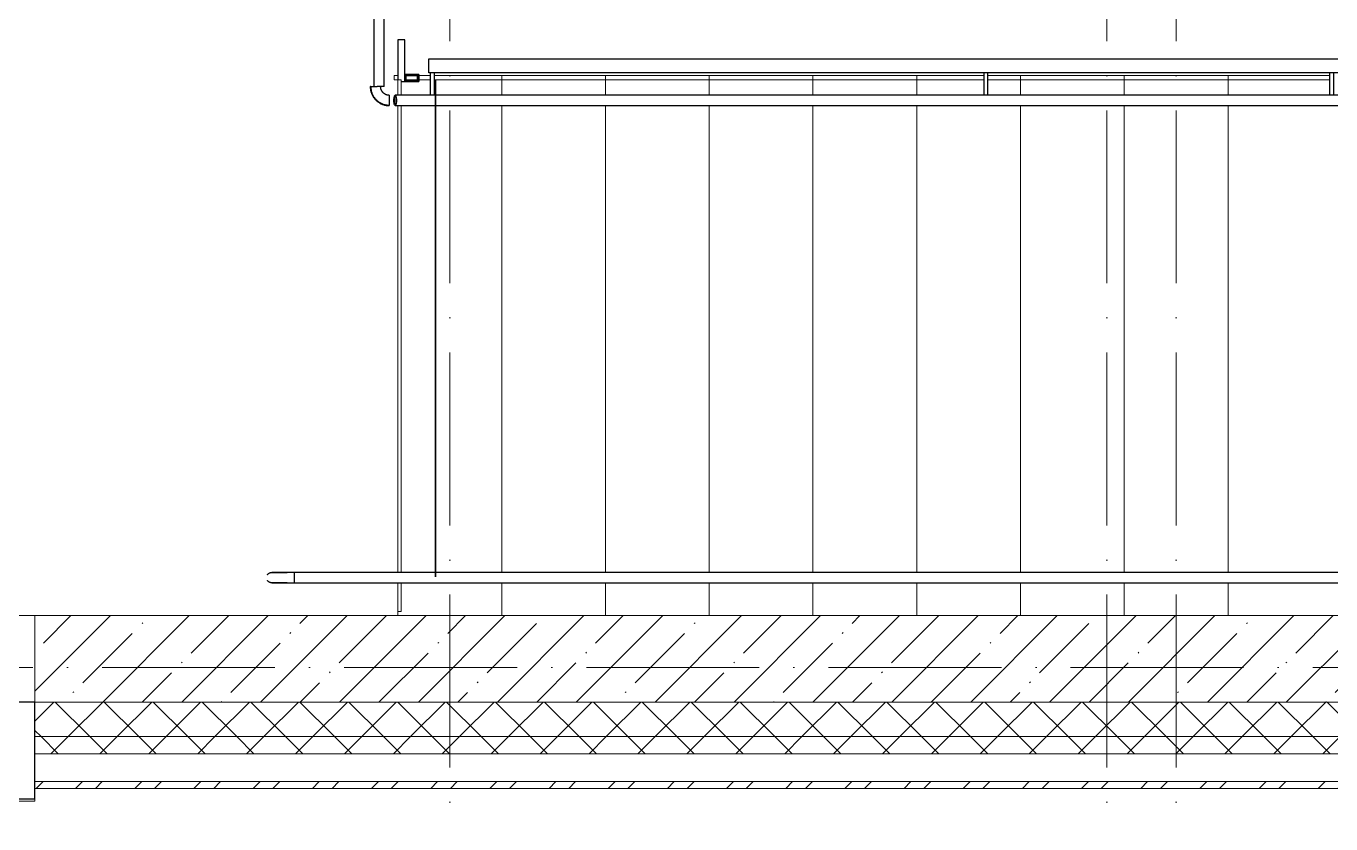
# Model space of a CAD drawing. Header units: millimetres. Extents: x -213536 to 1564669, y -45299 to 942238.
# Drawn here: x 438041 to 441813, y 501550 to 503857 of the extents above; entities that cross this region are included whole.
import ezdxf

# ---------------------------------------------------------------- set-up
doc = ezdxf.new("R2010")
doc.units = ezdxf.units.MM
doc.linetypes.add('50_200_ШТРИХ_1Т_ш5_п1_п1_', pattern=[700, 500, -100, 0, -100])
doc.linetypes.add('Штрих короткий', pattern=[300, 150, -150])
for name, color, linetype, lineweight in [('0-1', 7, 'Continuous', 5), ('0-2', 7, 'Continuous', 9), ('3) ЖБ 4м', 3, 'Continuous', 30), ('Импосты витража-1', 7, 'Continuous', 25), ('Контуры', 7, 'Continuous', 9), ('Линии подступенков', 7, 'Continuous', 9), ('Линии свеса', 7, 'Continuous', 9), ('Общие ребра', 7, 'Continuous', 9), ('Ограждение-1', 7, 'Continuous', 25), ('Ограждение-3', 7, 'Continuous', 35), ('Ограждение-4', 7, 'Continuous', 35), ('Окна', 7, 'Continuous', 9), ('Оси-2', 7, '50_200_ШТРИХ_1Т_ш5_п1_п1_', 9), ('Перемычка-1', 7, 'Штрих короткий', 9), ('Стены', 7, 'Continuous', 9), ('Стены-1', 7, 'Continuous', 13), ('Штриховка разреза-1', 7, 'Continuous', 9)]:
    doc.layers.add(name, color=color, linetype=linetype, lineweight=lineweight)
doc.layers.add('КР-3_1', color=7, linetype='Continuous', lineweight=35, true_color=0x004080)
doc.layers.get('0-2').off()
pattern_1 = [(45, (0, 0), (-70.71068, 70.71068), []), (135, (0, 0), (-70.71068, -70.71068), [])]

# ---------------------------------------------------------------- blocks, each defined once
blk = doc.blocks.new('Ос 3 эт верх часть')
at = {"layer": 'Оси-2'}
for p, q in [((439266, 499613), (439266, 535177.6)), ((441166, 499613), (441166, 535177.6)), ((441366, 499613), (441366, 533907.6)), ((535374.3, 502002.4), (426847.2, 502002.4))]:
    blk.add_line(p, q, dxfattribs=at)
blk = doc.blocks.new('О_Элемент ограждения_Обод_Труба_ГОСТ 8645-68 - О_Элемент ограждения_Обод_Труба_ГОСТ 8645-68-30985916-АИ2_03_План отделки стен 3-го этажа _Часть 1_')
at = {"layer": 'Ограждение-1'}
for p, q in [((-3720, 20), (0, 20)), ((-3720, -20), (-3720, 20)), ((0, 20), (0, -20)), ((0, -20), (-3720, -20))]:
    blk.add_line(p, q, dxfattribs=at)
blk = doc.blocks.new('О_Элемент поручня_Маршевый_Труба_ГОСТ 8732-78 - О_Элемент поручня_Маршевый_Труба_ГОСТ 8732-78-31468009-АИ2_03_План отделки стен 3-го этажа _Часть 1_')
at = {"layer": 'Ограждение-1'}
for p, q in [((-9.9, 0), (-3926, 0)), ((-3926, -30), (-9.9, -30))]:
    blk.add_line(p, q, dxfattribs=at)
at = {"layer": 'Ограждение-1', "flags": 128}
for points in [[(-3929.5, -15), (-3929.4, -11.7), (-3929.1, -8.5), (-3928.7, -5.6), (-3928.2, -3.3), (-3927.5, -1.5), (-3926.7, -0.4), (-3926, 0)], [(-3922.4, -15), (-3922.5, -18.6), (-3922.8, -22), (-3923.3, -24.9), (-3923.9, -27.3), (-3924.7, -29), (-3925.5, -29.9), (-3926.4, -29.9), (-3927.2, -29), (-3928, -27.3), (-3928.6, -24.9), (-3929.1, -22), (-3929.4, -18.6), (-3929.5, -15)], [(-3922.8, -15), (-3922.9, -11.8), (-3923.1, -8.7), (-3923.6, -6), (-3924.1, -3.9), (-3924.8, -2.4), (-3925.6, -1.6), (-3926.3, -1.6), (-3927.1, -2.4), (-3927.8, -3.9), (-3928.3, -6), (-3928.8, -8.7), (-3929.1, -11.8), (-3929.1, -15)], [(-3929.1, -15), (-3929.1, -18.2), (-3928.8, -21.3), (-3928.3, -24), (-3927.8, -26.1), (-3927.1, -27.6), (-3926.3, -28.4), (-3925.6, -28.4), (-3924.8, -27.6), (-3924.1, -26.1), (-3923.6, -24), (-3923.1, -21.3), (-3922.9, -18.2), (-3922.8, -15)], [(-3926, 0), (-3925.2, -0.4), (-3924.4, -1.5), (-3923.7, -3.3), (-3923.2, -5.6), (-3922.8, -8.5), (-3922.5, -11.7), (-3922.4, -15)]]:
    blk.add_lwpolyline(points, dxfattribs=at)
blk = doc.blocks.new('О_Кронштейн_Форма Г_Круг_ГОСТ 2590-2006 - О_Кронштейн_Форма Г_Круг_ГОСТ 2590-2006-31422595-АИ2_03_План отделки стен 3-го этажа _Часть 1_')
at = {"layer": 'Ограждение-1'}
for p, q in [((13644.5, 58765), (13644.5, 58820)), ((13654.5, 58820), (13654.5, 58765))]:
    blk.add_line(p, q, dxfattribs=at)
at = {"layer": 'Ограждение-1', "flags": 128}
for points in [[(13644.5, 58755), (13644.5, 58755.9), (13644.5, 58756.9), (13644.5, 58757.8), (13644.5, 58758.8), (13644.5, 58759.8), (13644.5, 58760.8), (13644.5, 58761.7), (13644.5, 58762.7), (13644.5, 58763.7), (13644.5, 58764.7), (13644.5, 58765)], [(13654.5, 58765), (13654.5, 58764), (13654.5, 58763), (13654.5, 58762), (13654.5, 58761), (13654.5, 58760), (13654.5, 58759.1), (13654.5, 58758.1), (13654.5, 58757.1), (13654.5, 58756.2), (13654.5, 58755.3)]]:
    blk.add_lwpolyline(points, dxfattribs=at)
blk = doc.blocks.new('Проем_Дверь_Прямоугольный - 1000х2700h_витражные проемы-25729181-АИ2_03_План отделки стен 3-го этажа _Часть 1_')
at = {"layer": 'Перемычка-1'}
for p, q in [((500, 125), (-500, 125)), ((500, -125), (-500, -125))]:
    blk.add_line(p, q, dxfattribs=at)
blk = doc.blocks.new('Прямоугольный импост - Откос НВФ_50х280 мм-25985587-АИ2_03_План отделки стен 3-го этажа _Часть 1_')
at = {"layer": 'Импосты витража-1'}
for p, q in [((-50, 130), (0, 130)), ((-50, -150), (-50, 130)), ((0, 130), (0, -150)), ((0, -150), (-50, -150))]:
    blk.add_line(p, q, dxfattribs=at)
blk = doc.blocks.new('Отлив_СКБ - Отлив витража_120_НВФ-31885283-АИ2_03_План отделки стен 3-го этажа _Часть 1_')
at = {"layer": 'Окна'}
for p, q in [((950, -2), (50, -2)), ((0, -120), (0, -113)), ((1000, -113), (1000, -120)), ((0, -120), (1000, -120))]:
    blk.add_line(p, q, dxfattribs=at)
blk = doc.blocks.new('О_Элемент ограждения_Обод_Труба_ГОСТ 86451 - О_Элемент ограждения_Обод_Труба_ГОСТ 8645-68 2-V256-АИ2_03_План отделки стен 3-го этажа _Часть 1_')
at = {"layer": 'Ограждение-3'}
h = blk.add_hatch(color=256, dxfattribs=at)
h.paths.add_polyline_path([(0, -20), (0, 20), (-20, 20), (-20, -20)], flags=0)
h.paths.add_polyline_path([(-3, 17), (-3, -17), (-17, -17), (-17, 17)], flags=0)
h.paths.add_polyline_path([(-1800, 20), (-1820, 20), (-1820, -20), (-1800, -20)], flags=0)
h.paths.add_polyline_path([(-1803, 17), (-1803, -17), (-1817, -17), (-1817, 17)], flags=0)
at = {"layer": 'Ограждение-4'}
for p, q in [((-1820, 20), (-1800, 20)), ((-1820, -20), (-1820, 20)), ((-1817, 17), (-1817, -17)), ((-1803, 17), (-1817, 17)), ((-1803, -17), (-1803, 17)), ((-1800, 20), (-1800, -20)), ((-20, -20), (-20, 20)), ((-20, 20), (0, 20)), ((-17, 17), (-17, -17)), ((-3, 17), (-17, 17)), ((-3, -17), (-3, 17)), ((0, 20), (0, -20)), ((-1800, -20), (-1820, -20)), ((-1817, -17), (-1803, -17)), ((0, -20), (-20, -20)), ((-17, -17), (-3, -17))]:
    blk.add_line(p, q, dxfattribs=at)
blk = doc.blocks.new('О_Полоса_Трапеция прямоугольная_Прокат_ГОСТ 1031 - Крепежная пластина-V257-АИ2_03_План отделки стен 3-го этажа _Часть 1_')
at = {"layer": 'Ограждение-1'}
for p, q in [((9970, 58915), (9950, 58915)), ((9950, 58915), (9950, 58800)), ((9970, 58815), (9970, 58915)), ((9959, 58795), (9970, 58795))]:
    blk.add_line(p, q, dxfattribs=at)
blk = doc.blocks.new('О_Общий_Элемент поручня_Площадочный_Двухуровневый_С подрезкой_ГОСТ 8732-78 - О_Общий_Элемент поручня_Площадочный_Двухуровневый_С подрезкой_ГОСТ 8732-78-31370358-АИ2_03_План отделки стен 3-го этажа _Часть 1_')
at = {"layer": 'Ограждение-1'}
for p, q in [((20, 40), (0, 40)), ((0, 10), (20, 10))]:
    blk.add_line(p, q, dxfattribs=at)
at = {"layer": 'Ограждение-1', "flags": 128}
for points in [[(20, 40), (21.8, 40), (23.6, 40), (25.4, 40), (27.2, 40), (28.9, 40), (30.7, 40), (32.4, 40), (34.2, 40), (35.9, 40), (37.5, 40), (39.2, 40), (40.8, 40), (42.4, 40), (43.9, 40), (45.4, 40), (46.9, 40), (48.3, 40), (49.7, 40), (51, 40), (52.3, 40), (53.5, 40), (54.7, 40), (55.8, 40), (56.9, 40), (57.9, 40), (58.8, 40), (59.7, 40), (60.5, 40), (61.3, 40), (61.9, 40), (62.6, 40), (63.1, 40), (63.6, 40), (64, 40), (64.3, 40), (64.6, 40), (64.8, 40), (64.9, 40), (65, 40), (65, 40)], [(65, 40), (65, 40), (64.9, 40), (64.7, 40), (64.4, 40), (64.1, 40), (63.7, 40), (63.2, 40), (62.7, 40), (62.1, 40), (61.4, 40), (60.7, 40), (59.9, 40), (59.1, 40), (58.1, 40), (57.1, 40), (56.1, 40), (55, 40), (53.8, 40), (52.6, 40), (51.4, 40), (50, 40), (48.7, 40), (47.3, 40), (45.8, 40), (44.3, 40), (42.8, 40), (41.2, 40), (39.6, 40), (38, 40), (36.3, 40), (34.6, 40), (32.9, 40), (31.2, 40), (29.4, 40), (27.6, 40), (25.9, 40), (24.1, 40), (22.3, 40), (20.5, 40), (20, 40)], [(65, 40), (65.6, 40), (66.2, 40), (66.8, 39.9), (67.4, 39.8), (68, 39.7), (68.6, 39.6), (69.1, 39.4), (69.7, 39.2), (70.3, 39), (70.8, 38.8), (71.4, 38.6), (71.9, 38.3), (72.5, 38), (73, 37.7), (73.5, 37.4), (74, 37), (74.4, 36.7), (74.9, 36.3)], [(20, 10), (21.8, 10), (23.6, 10), (25.4, 10), (27.2, 10), (28.9, 10), (30.7, 10), (32.4, 10), (34.2, 10), (35.9, 10), (37.5, 10), (39.2, 10), (40.8, 10), (42.4, 10), (43.9, 10), (45.4, 10), (46.9, 10), (48.3, 10), (49.7, 10), (51, 10), (52.3, 10), (53.5, 10), (54.7, 10), (55.8, 10), (56.9, 10), (57.9, 10), (58.8, 10), (59.7, 10), (60.5, 10), (61.3, 10), (61.9, 10), (62.6, 10), (63.1, 10), (63.6, 10), (64, 10), (64.3, 10), (64.6, 10), (64.8, 10), (64.9, 10), (65, 10), (65, 10)], [(65, 10), (65, 10), (64.9, 10), (64.7, 10), (64.4, 10), (64.1, 10), (63.7, 10), (63.2, 10), (62.7, 10), (62.1, 10), (61.4, 10), (60.7, 10), (59.9, 10), (59.1, 10), (58.1, 10), (57.1, 10), (56.1, 10), (55, 10), (53.8, 10), (52.6, 10), (51.4, 10), (50, 10), (48.7, 10), (47.3, 10), (45.8, 10), (44.3, 10), (42.8, 10), (41.2, 10), (39.6, 10), (38, 10), (36.3, 10), (34.6, 10), (32.9, 10), (31.2, 10), (29.4, 10), (27.6, 10), (25.9, 10), (24.1, 10), (22.3, 10), (20.5, 10)], [(77.4, 16.5), (77, 16), (76.7, 15.6), (76.3, 15.1), (75.9, 14.7), (75.5, 14.2), (75, 13.8), (74.6, 13.4), (74.1, 13.1), (73.6, 12.7), (73.1, 12.4), (72.6, 12.1), (72.1, 11.8), (71.5, 11.5), (71, 11.2), (70.4, 11), (69.9, 10.8), (69.3, 10.6), (68.7, 10.5), (68.1, 10.3), (67.5, 10.2), (67, 10.1), (66.4, 10.1), (65.8, 10), (65.2, 10), (65, 10)], [(76.2, 35), (76.6, 34.6), (76.9, 34.1), (77.3, 33.6)]]:
    blk.add_lwpolyline(points, dxfattribs=at)
blk = doc.blocks.new('О_Элемент поручня_Пристенный_Труба_ГОСТ 8732-78 - О_Элемент поручня_Пристенный_Труба_ГОСТ 8732-78-31382400-АИ2_03_План отделки стен 3-го этажа _Часть 1_')
at = {"layer": 'Ограждение-1'}
for p, q in [((300, 30), (-4500, 30)), ((-4500, 30), (-4500, 16.1)), ((-4500, 15), (-4500, 0)), ((-4500, 0), (300, 0))]:
    blk.add_line(p, q, dxfattribs=at)
blk = doc.blocks.new('О_Элемент поручня_Площадочный_Двухуровневый_ГОСТ 8732-78 - О_Элемент поручня_Площадочный_Двухуровневый_ГОСТ 8732-78 2-V263-АИ2_03_План отделки стен 3-го этажа _Часть 1_')
at = {"layer": 'Ограждение-1'}
for p, q in [((310, -10), (0, -10)), ((0, -25), (0, -19.6)), ((0, -40), (0, -25)), ((0, -40), (310, -40))]:
    blk.add_line(p, q, dxfattribs=at)
at = {"layer": 'Ограждение-1', "flags": 128}
for points in [[(310, -10), (312.2, -10), (314.4, -10), (316.6, -10), (318.8, -10), (320.9, -10), (323.1, -10), (325.2, -10), (327.3, -10), (329.4, -10), (331.4, -10), (333.4, -10), (335.4, -10), (337.3, -10), (339.2, -10), (341.1, -10), (342.8, -10), (344.6, -10), (346.3, -10), (347.9, -10), (349.5, -10), (351, -10), (352.4, -10), (353.8, -10), (355.1, -10), (356.3, -10), (357.4, -10), (358.5, -10), (359.5, -10), (360.4, -10), (361.3, -10), (362, -10), (362.7, -10), (363.3, -10), (363.8, -10), (364.2, -10), (364.5, -10), (364.8, -10), (364.9, -10), (365, -10), (365, -10)], [(365, -10), (365, -10), (364.8, -10), (364.6, -10), (364.3, -10), (363.9, -10), (363.4, -10), (362.9, -10), (362.2, -10), (361.5, -10), (360.7, -10), (359.8, -10), (358.8, -10), (357.7, -10), (356.6, -10), (355.4, -10), (354.1, -10), (352.8, -10), (351.3, -10), (349.9, -10), (348.3, -10), (346.7, -10), (345, -10), (343.3, -10), (341.5, -10), (339.7, -10), (337.8, -10), (335.9, -10), (334, -10), (332, -10), (329.9, -10), (327.9, -10), (325.8, -10), (323.6, -10), (321.5, -10), (319.3, -10), (317.2, -10), (315, -10), (312.8, -10), (310.6, -10), (310, -10)], [(365, -10), (365.6, -10), (366.2, -10), (366.8, -10.1), (367.4, -10.2), (368, -10.3), (368.6, -10.4), (369.1, -10.6), (369.7, -10.8), (370.3, -11), (370.8, -11.2), (371.4, -11.4), (371.9, -11.7), (372.5, -12)], [(375.8, -14.5), (376.2, -15), (376.6, -15.4), (376.9, -15.9), (377.3, -16.4)], [(377.4, -33.5), (377, -34), (376.7, -34.4), (376.3, -34.9), (375.9, -35.3)], [(310, -40), (312.2, -40), (314.4, -40), (316.6, -40), (318.8, -40), (320.9, -40), (323.1, -40), (325.2, -40), (327.3, -40), (329.4, -40), (331.4, -40), (333.4, -40), (335.4, -40), (337.3, -40), (339.2, -40), (341.1, -40), (342.8, -40), (344.6, -40), (346.3, -40), (347.9, -40), (349.5, -40), (351, -40), (352.4, -40), (353.8, -40), (355.1, -40), (356.3, -40), (357.4, -40), (358.5, -40), (359.5, -40), (360.4, -40), (361.3, -40), (362, -40), (362.7, -40), (363.3, -40), (363.8, -40), (364.2, -40), (364.5, -40), (364.8, -40), (364.9, -40), (365, -40), (365, -40)], [(365, -40), (365, -40), (364.8, -40), (364.6, -40), (364.3, -40), (363.9, -40), (363.4, -40), (362.9, -40), (362.2, -40), (361.5, -40), (360.7, -40), (359.8, -40), (358.8, -40), (357.7, -40), (356.6, -40), (355.4, -40), (354.1, -40), (352.8, -40), (351.3, -40), (349.9, -40), (348.3, -40), (346.7, -40), (345, -40), (343.3, -40), (341.5, -40), (339.7, -40), (337.8, -40), (335.9, -40), (334, -40), (332, -40), (329.9, -40), (327.9, -40), (325.8, -40), (323.6, -40), (321.5, -40), (319.3, -40), (317.2, -40), (315, -40), (312.8, -40), (310.6, -40)], [(372.6, -37.9), (372.1, -38.2), (371.5, -38.5), (371, -38.8), (370.4, -39), (369.9, -39.2), (369.3, -39.4), (368.7, -39.5), (368.1, -39.7), (367.5, -39.8), (367, -39.9), (366.4, -39.9), (365.8, -40), (365.2, -40), (365, -40)]]:
    blk.add_lwpolyline(points, dxfattribs=at)
blk = doc.blocks.new('О_Элемент поручня_Загиб_Труба_ГОСТ 87321 - О_Элемент поручня_Загиб_Труба_ГОСТ 8732-78 2-V264-АИ2_03_План отделки стен 3-го этажа _Часть 1_')
at = {"layer": 'Ограждение-1'}
for p, q in [((9870, 58780), (9889.6, 58780)), ((9870.5, 58780), (9870, 58780)), ((9925, 58754.5), (9925, 58755)), ((9925, 58755), (9925, 58725)), ((9925, 58725), (9925, 58725.5))]:
    blk.add_line(p, q, dxfattribs=at)
at = {"layer": 'Ограждение-1', "flags": 128}
for points in [[(9870, 58780), (9870, 58777.8), (9870.2, 58775.6), (9870.4, 58773.4), (9870.7, 58771.2), (9871.1, 58769.1), (9871.6, 58766.9), (9872.1, 58764.8), (9872.8, 58762.7), (9873.5, 58760.6), (9874.3, 58758.6), (9875.2, 58756.6), (9876.2, 58754.6), (9877.3, 58752.7), (9878.4, 58750.8), (9879.6, 58748.9), (9880.9, 58747.2), (9882.2, 58745.4), (9883.7, 58743.7), (9885.1, 58742.1), (9886.7, 58740.5), (9888.3, 58739), (9890, 58737.6), (9891.7, 58736.2), (9893.5, 58734.9), (9895.3, 58733.7), (9897.2, 58732.6), (9899.1, 58731.5), (9901, 58730.5), (9903, 58729.6), (9905.1, 58728.7), (9907.1, 58728), (9909.2, 58727.3), (9911.4, 58726.7), (9913.5, 58726.2), (9915.7, 58725.8), (9917.8, 58725.5), (9920, 58725.2), (9922.2, 58725.1), (9924.4, 58725), (9925, 58725)], [(9871.5, 58780), (9871.5, 58777.9), (9871.7, 58775.7), (9871.9, 58773.6), (9872.2, 58771.5), (9872.6, 58769.4), (9873, 58767.3), (9873.6, 58765.2), (9874.2, 58763.2), (9874.9, 58761.2), (9875.7, 58759.2), (9876.6, 58757.2), (9877.5, 58755.3), (9878.6, 58753.4), (9879.7, 58751.6), (9880.8, 58749.8), (9882.1, 58748.1), (9883.4, 58746.4), (9884.8, 58744.7), (9886.2, 58743.1), (9887.7, 58741.6), (9889.3, 58740.2), (9890.9, 58738.8), (9892.6, 58737.4), (9894.3, 58736.2), (9896.1, 58735), (9897.9, 58733.9), (9899.8, 58732.8), (9901.7, 58731.8), (9903.6, 58731), (9905.6, 58730.1), (9907.6, 58729.4), (9909.7, 58728.7), (9911.7, 58728.2), (9913.8, 58727.7), (9915.9, 58727.3), (9918, 58727), (9920.1, 58726.7), (9922.3, 58726.6), (9924.4, 58726.5), (9925, 58726.5)], [(9925, 58755), (9924, 58755), (9923, 58755.1), (9922, 58755.2), (9921, 58755.3), (9920, 58755.5), (9919.1, 58755.7), (9918.1, 58756), (9917.1, 58756.3), (9916.2, 58756.6), (9915.3, 58757), (9914.4, 58757.4), (9913.5, 58757.8), (9912.6, 58758.3), (9911.7, 58758.8), (9910.9, 58759.4), (9910.1, 58759.9), (9909.3, 58760.6), (9908.5, 58761.2), (9907.8, 58761.9), (9907.1, 58762.6), (9906.4, 58763.3), (9905.7, 58764.1), (9905.1, 58764.9), (9904.5, 58765.7), (9904, 58766.5), (9903.4, 58767.3), (9903, 58768.2), (9902.5, 58769.1), (9902.1, 58770), (9901.7, 58770.9), (9901.4, 58771.9), (9901, 58772.8), (9900.8, 58773.8), (9900.6, 58774.8), (9900.4, 58775.8), (9900.2, 58776.7), (9900.1, 58777.7), (9900, 58778.7), (9900, 58779.7), (9900, 58780)]]:
    blk.add_lwpolyline(points, dxfattribs=at)
blk = doc.blocks.new('0125-Р-ОО-Ш2-АР-о_23_10_2024_rvt-1-АИ2_03_План отделки стен 3-го этажа _Часть 1_')
at = {"layer": 'Штриховка разреза-1'}
h = blk.add_hatch(dxfattribs=at)
h.set_pattern_fill('FP_2', color=256, style=0, pattern_type=2)
h.set_pattern_definition([(45, (0, 0), (-114.04925, 114.04925), []), (45, (114.05, 0), (-114.04925, 114.04925), [201.612, -40.322, 3.353, -36.97])])
h.paths.add_polyline_path([(15366, 57000), (15400, 57000), (15400, 57250), (8900, 57250), (8900, 57000), (14894.9, 57000)], flags=0)
h.paths.add_polyline_path([(7900, 57000), (7900, 57250), (7650, 57250), (7650, 57000)], flags=0)
h = blk.add_hatch(dxfattribs=at)
h.set_pattern_fill('FP_50', color=256, style=0, pattern_type=2)
h.set_pattern_definition(pattern_1)
h.paths.add_polyline_path([(75665.1, 56900), (76650, 56900), (76650, 57000), (70300, 57000), (70300, 56900), (74722.9, 56900)], flags=0)
h.paths.add_polyline_path([(66243.3, 56900), (66350, 56900), (66350, 56994), (66275, 56994), (66275, 57000), (65325, 57000), (65325, 56994), (65250, 56994), (65250, 56900), (66100, 56900)], flags=0)
h.paths.add_polyline_path([(68800, 56900), (69300, 56900), (69300, 57000), (67425, 57000), (67425, 56994), (67350, 56994), (67350, 56900), (68127.7, 56900)], flags=0)
h.paths.add_polyline_path([(63450, 56900), (63450, 56994), (63375, 56994), (63375, 57000), (62325, 57000), (62325, 56994), (62250, 56994), (62250, 56900), (63444, 56900)], flags=0)
h.paths.add_polyline_path([(60375, 56900), (60450, 56900), (60450, 56994), (60375, 56994), (60375, 57000), (59325, 57000), (59325, 56994), (59250, 56994), (59250, 56900), (59648.1, 56900)], flags=0)
h.paths.add_polyline_path([(56600, 56900), (57450, 56900), (57450, 56994), (57375, 56994), (57375, 57000), (56325, 57000), (56325, 56994), (56250, 56994), (56250, 56900), (56350.5, 56900)], flags=0)
h.paths.add_polyline_path([(54444, 56900), (54450, 56900), (54450, 56994), (54375, 56994), (54375, 57000), (53325, 57000), (53325, 56994), (53250, 56994), (53250, 56900), (54375, 56900)], flags=0)
h.paths.add_polyline_path([(51450, 56900), (51450, 56994), (51375, 56994), (51375, 57000), (50325, 57000), (50325, 56994), (50250, 56994), (50250, 56900), (51168.6, 56900)], flags=0)
h.paths.add_polyline_path([(48450, 56900), (48450, 56994), (48375, 56994), (48375, 57000), (46775, 57000), (46775, 56994), (46700, 56994), (46700, 56900), (48342.1, 56900)], flags=0)
h.paths.add_polyline_path([(44900, 56900), (44900, 56994), (44825, 56994), (44825, 57000), (43775, 57000), (43775, 56994), (43700, 56994), (43700, 56900), (44894, 56900)], flags=0)
h.paths.add_polyline_path([(41050, 56900), (41900, 56900), (41900, 56994), (41825, 56994), (41825, 57000), (40775, 57000), (40775, 56994), (40700, 56994), (40700, 56900), (40804.7, 56900)], flags=0)
h.paths.add_polyline_path([(38900, 56900), (38900, 56994), (38825, 56994), (38825, 57000), (37775, 57000), (37775, 56994), (37700, 56994), (37700, 56900), (38550, 56900)], flags=0)
h.paths.add_polyline_path([(35894, 56900), (35900, 56900), (35900, 56994), (35825, 56994), (35825, 57000), (34775, 57000), (34775, 56994), (34700, 56994), (34700, 56900), (35825, 56900)], flags=0)
h.paths.add_polyline_path([(32900, 56900), (32900, 56994), (32825, 56994), (32825, 57000), (31775, 57000), (31775, 56994), (31700, 56994), (31700, 56900), (32796.2, 56900)], flags=0)
h.paths.add_polyline_path([(29550, 56900), (29900, 56900), (29900, 56994), (29825, 56994), (29825, 57000), (28775, 57000), (28775, 56994), (28700, 56994), (28700, 56900), (29498.6, 56900)], flags=0)
h.paths.add_polyline_path([(25700, 56900), (26900, 56900), (26900, 56994), (26825, 56994), (26825, 57000), (25775, 57000), (25775, 56994), (25700, 56994)], flags=0)
h.paths.add_polyline_path([(23825, 56900), (23900, 56900), (23900, 56994), (23825, 56994), (23825, 57000), (22775, 57000), (22775, 56994), (22700, 56994), (22700, 56900), (23550, 56900)], flags=0)
h.paths.add_polyline_path([(20825, 56900), (20900, 56900), (20900, 56994), (20825, 56994), (20825, 57000), (19775, 57000), (19775, 56994), (19700, 56994), (19700, 56900), (20550, 56900)], flags=0)
h.paths.add_polyline_path([(18700, 56900), (18700, 56994), (18625, 56994), (18625, 57000), (8900, 57000), (8900, 56900), (18663.6, 56900)], flags=0)
h.paths.add_polyline_path([(6886.4, 56900), (7900, 56900), (7900, 57000), (-100, 57000), (-100, 56900), (3117.7, 56900)], flags=0)
h = blk.add_hatch(dxfattribs=at)
h.set_pattern_fill('FP_50', color=256, style=0, pattern_type=2)
h.set_pattern_definition(pattern_1)
h.paths.add_polyline_path([(75665.1, 56850), (76650, 56850), (76650, 56900), (70300, 56900), (70300, 56850), (74722.9, 56850)], flags=0)
h.paths.add_polyline_path([(69300, 56850), (69300, 56900), (67350, 56900), (67350, 56850), (69069.9, 56850)], flags=0)
h.paths.add_polyline_path([(66350, 56850), (66350, 56900), (65250, 56900), (65250, 56850), (66243.3, 56850)], flags=0)
h.paths.add_polyline_path([(63450, 56850), (63450, 56900), (62250, 56900), (62250, 56850), (63416.8, 56850)], flags=0)
h.paths.add_polyline_path([(60450, 56850), (60450, 56900), (59250, 56900), (59250, 56850), (59648.1, 56850)], flags=0)
h.paths.add_polyline_path([(57450, 56850), (57450, 56900), (56250, 56900), (56250, 56850), (56821.6, 56850)], flags=0)
h.paths.add_polyline_path([(53250, 56850), (54450, 56850), (54450, 56900), (53250, 56900)], flags=0)
h.paths.add_polyline_path([(51450, 56850), (51450, 56900), (50250, 56900), (50250, 56850), (51168.6, 56850)], flags=0)
h.paths.add_polyline_path([(48450, 56850), (48450, 56900), (46700, 56900), (46700, 56850), (48342.1, 56850)], flags=0)
h.paths.add_polyline_path([(44573.4, 56850), (44900, 56850), (44900, 56900), (43700, 56900), (43700, 56850)], flags=0)
h.paths.add_polyline_path([(41900, 56850), (41900, 56900), (40700, 56900), (40700, 56850), (41746.8, 56850)], flags=0)
h.paths.add_polyline_path([(38900, 56850), (38900, 56900), (37700, 56900), (37700, 56850), (37978.1, 56850)], flags=0)
h.paths.add_polyline_path([(34700, 56850), (35900, 56850), (35900, 56900), (34700, 56900)], flags=0)
h.paths.add_polyline_path([(32900, 56850), (32900, 56900), (31700, 56900), (31700, 56850), (32796.2, 56850)], flags=0)
h.paths.add_polyline_path([(28700, 56850), (29900, 56850), (29900, 56900), (28700, 56900)], flags=0)
h.paths.add_polyline_path([(25729.9, 56850), (26900, 56850), (26900, 56900), (25700, 56900), (25700, 56850)], flags=0)
h.paths.add_polyline_path([(23900, 56850), (23900, 56900), (22700, 56900), (22700, 56850), (23845.5, 56850)], flags=0)
h.paths.add_polyline_path([(20547.9, 56850), (20900, 56850), (20900, 56900), (19700, 56900), (19700, 56850), (20076.9, 56850)], flags=0)
h.paths.add_polyline_path([(18700, 56850), (18700, 56900), (8900, 56900), (8900, 56850), (18663.6, 56850)], flags=0)
h.paths.add_polyline_path([(7900, 56850), (7900, 56900), (-200, 56900), (-200, 56850), (6886.4, 56850)], flags=0)
h = blk.add_hatch(dxfattribs=at)
h.set_pattern_fill('FP_49', color=256, style=0, pattern_type=2)
h.set_pattern_definition([(45, (0, 0), (-85.53659, 85.53659), []), (45, (57.02, 0), (-85.53659, 85.53659), [])])
h.paths.add_polyline_path([(47399.9, 56750), (47565, 56750), (47565, 56770), (46700, 56770), (46700, 56750)], flags=0)
h.paths.add_polyline_path([(44900, 56750), (44900, 56770), (43700, 56770), (43700, 56750), (44573.4, 56750)], flags=0)
h.paths.add_polyline_path([(41746.8, 56750), (41900, 56750), (41900, 56770), (40700, 56770), (40700, 56750), (40804.7, 56750)], flags=0)
h.paths.add_polyline_path([(38900, 56750), (38900, 56770), (37700, 56770), (37700, 56750), (37978.1, 56750)], flags=0)
h.paths.add_polyline_path([(35900, 56750), (35900, 56770), (34700, 56770), (34700, 56750), (35151.6, 56750)], flags=0)
h.paths.add_polyline_path([(32900, 56750), (32900, 56770), (31700, 56770), (31700, 56750), (32796.2, 56750)], flags=0)
h.paths.add_polyline_path([(29900, 56750), (29900, 56770), (28700, 56770), (28700, 56750), (29498.6, 56750)], flags=0)
h.paths.add_polyline_path([(25700, 56750), (26900, 56750), (26900, 56770), (25700, 56770)], flags=0)
h.paths.add_polyline_path([(23900, 56750), (23900, 56770), (22700, 56770), (22700, 56750), (23845.5, 56750)], flags=0)
h.paths.add_polyline_path([(20547.9, 56750), (20900, 56750), (20900, 56770), (19700, 56770), (19700, 56750), (20076.9, 56750)], flags=0)
h.paths.add_polyline_path([(18700, 56750), (18700, 56770), (8900, 56770), (8900, 56750), (18663.6, 56750)], flags=0)
h.paths.add_polyline_path([(7900, 56750), (7900, 56770), (-330, 56770), (-330, 56750), (6886.4, 56750)], flags=0)
at = {"layer": 'Контуры'}
for p, q in [((9950, 58755), (9950, 58800)), ((10850, 58800), (10550, 58800)), ((11150, 58800), (10850, 58800)), ((11450, 58800), (11150, 58800)), ((11644.7, 58800), (11450, 58800)), ((11750, 58800), (11654.2, 58800)), ((12050, 58800), (11750, 58800)), ((12350, 58800), (12050, 58800)), ((12644.7, 58800), (12350, 58800)), ((9950, 57375), (9950, 58725.1)), ((9950, 57250), (9950, 57345))]:
    blk.add_line(p, q, dxfattribs=at)
at = {"layer": 'Линии подступенков'}
for p, q in [((10250, 58755), (10250, 58800)), ((10550, 58754.9), (10550, 58800)), ((10850, 58754.9), (10850, 58800)), ((11150, 58754.9), (11150, 58800)), ((11450, 58754.6), (11450, 58800)), ((11750, 58754.6), (11750, 58800)), ((12050, 58754.6), (12050, 58800)), ((12350, 58754.6), (12350, 58800)), ((10250, 57375), (10250, 58725.1)), ((10550, 57375), (10550, 58725.2)), ((10850, 57375), (10850, 58725.2)), ((11150, 57375), (11150, 58725.2)), ((11450, 57375), (11450, 58725.2)), ((11750, 57375), (11750, 58725.2)), ((12050, 57375), (12050, 58725.3)), ((12350, 57375), (12350, 58725.3)), ((10250, 57250), (10250, 57345)), ((10550, 57250), (10550, 57345)), ((10850, 57250), (10850, 57345)), ((11150, 57250), (11150, 57345)), ((11450, 57250), (11450, 57345)), ((11750, 57250), (11750, 57345)), ((12050, 57250), (12050, 57345)), ((12350, 57250), (12350, 57345))]:
    blk.add_line(p, q, dxfattribs=at)
at = {"layer": 'Линии свеса'}
for p, q in [((10250, 58755), (10250, 58800)), ((10550, 58754.9), (10550, 58800)), ((10850, 58754.9), (10850, 58800)), ((11150, 58754.9), (11150, 58800)), ((11450, 58754.6), (11450, 58800)), ((11750, 58754.6), (11750, 58800)), ((12050, 58754.6), (12050, 58800)), ((12350, 58754.6), (12350, 58800)), ((10250, 57375), (10250, 58725.1)), ((10550, 57375), (10550, 58725.2)), ((10850, 57375), (10850, 58725.2)), ((11150, 57375), (11150, 58725.2)), ((11450, 57375), (11450, 58725.2)), ((11750, 57375), (11750, 58725.2)), ((12050, 57375), (12050, 58725.3)), ((12350, 57375), (12350, 58725.3)), ((10250, 57250), (10250, 57345)), ((10550, 57250), (10550, 57345)), ((10850, 57250), (10850, 57345)), ((11150, 57250), (11150, 57345)), ((11450, 57250), (11450, 57345)), ((11750, 57250), (11750, 57345)), ((12050, 57250), (12050, 57345)), ((12350, 57250), (12350, 57345))]:
    blk.add_line(p, q, dxfattribs=at)
at = {"layer": 'Общие ребра'}
for p, q in [((15400, 57000), (8900, 57000)), ((8900, 57000), (15400, 57000)), ((18700, 56900), (8900, 56900)), ((18700, 56850), (8900, 56850))]:
    blk.add_line(p, q, dxfattribs=at)
at = {"layer": 'Стены'}
blk.add_line((7900, 57250), (8900, 57250), dxfattribs=at)
at = {"layer": 'Стены-1'}
for p, q in [((15400, 57250), (8900, 57250)), ((8900, 57250), (8900, 57000)), ((8900, 57000), (8900, 56770)), ((8900, 56770), (18700, 56770)), ((18700, 56770), (8900, 56770)), ((8900, 56770), (8900, 56750)), ((8900, 56750), (18700, 56750))]:
    blk.add_line(p, q, dxfattribs=at)
at = {"layer": '0-2'}
for name, p, rotation in [('О_Элемент ограждения_Обод_Труба_ГОСТ 86451 - О_Элемент ограждения_Обод_Труба_ГОСТ 8645-68 2-V256-АИ2_03_План отделки стен 3-го этажа _Часть 1_', (9990, 58795), 269.999999999999), ('О_Элемент поручня_Площадочный_Двухуровневый_ГОСТ 8732-78 - О_Элемент поручня_Площадочный_Двухуровневый_ГОСТ 8732-78 2-V263-АИ2_03_План отделки стен 3-го этажа _Часть 1_', (9870, 58780), 89.99999999999925), ('О_Общий_Элемент поручня_Площадочный_Двухуровневый_С подрезкой_ГОСТ 8732-78 - О_Общий_Элемент поручня_Площадочный_Двухуровневый_С подрезкой_ГОСТ 8732-78-31370358-АИ2_03_План отделки стен 3-го этажа _Часть 1_', (9650.2, 57385), 180)]:
    blk.add_blockref(name, p, dxfattribs=dict(at, rotation=rotation))
for name, p in [('О_Полоса_Трапеция прямоугольная_Прокат_ГОСТ 1031 - Крепежная пластина-V257-АИ2_03_План отделки стен 3-го этажа _Часть 1_', (0, 0)), ('О_Элемент ограждения_Обод_Труба_ГОСТ 8645-68 - О_Элемент ограждения_Обод_Труба_ГОСТ 8645-68-30985916-АИ2_03_План отделки стен 3-го этажа _Часть 1_', (13759.5, 58840)), ('О_Кронштейн_Форма Г_Круг_ГОСТ 2590-2006 - О_Кронштейн_Форма Г_Круг_ГОСТ 2590-2006-31422595-АИ2_03_План отделки стен 3-го этажа _Часть 1_', (-3600, 0)), ('О_Кронштейн_Форма Г_Круг_ГОСТ 2590-2006 - О_Кронштейн_Форма Г_Круг_ГОСТ 2590-2006-31422595-АИ2_03_План отделки стен 3-го этажа _Часть 1_', (-2000, 0)), ('О_Кронштейн_Форма Г_Круг_ГОСТ 2590-2006 - О_Кронштейн_Форма Г_Круг_ГОСТ 2590-2006-31422595-АИ2_03_План отделки стен 3-го этажа _Часть 1_', (-1000, 0)), ('О_Элемент поручня_Загиб_Труба_ГОСТ 87321 - О_Элемент поручня_Загиб_Труба_ГОСТ 8732-78 2-V264-АИ2_03_План отделки стен 3-го этажа _Часть 1_', (0, 0)), ('О_Элемент поручня_Маршевый_Труба_ГОСТ 8732-78 - О_Элемент поручня_Маршевый_Труба_ГОСТ 8732-78-31468009-АИ2_03_План отделки стен 3-го этажа _Часть 1_', (13868, 58755)), ('О_Элемент поручня_Пристенный_Труба_ГОСТ 8732-78 - О_Элемент поручня_Пристенный_Труба_ГОСТ 8732-78-31382400-АИ2_03_План отделки стен 3-го этажа _Часть 1_', (14150.2, 57345)), ('Проем_Дверь_Прямоугольный - 1000х2700h_витражные проемы-25729181-АИ2_03_План отделки стен 3-го этажа _Часть 1_', (8400, 57125)), ('Отлив_СКБ - Отлив витража_120_НВФ-31885283-АИ2_03_План отделки стен 3-го этажа _Часть 1_', (7900, 56833))]:
    blk.add_blockref(name, p, dxfattribs=at)
at = {"layer": '0-2', "extrusion": (0, 0, -1), "rotation": 180}
blk.add_blockref('Прямоугольный импост - Откос НВФ_50х280 мм-25985587-АИ2_03_План отделки стен 3-го этажа _Часть 1_', (-8900, 56850), dxfattribs=at)
blk = doc.blocks.new('3этВверх')
at = {"layer": 'КР-3_1'}
blk.add_line((439225, 502264.4), (439225, 503702.4), dxfattribs=at)
at = {"layer": 'Стены'}
for p, q in [((439105.5, 503714.4), (439116, 503714.4)), ((439105.5, 503714.4), (439105.5, 503702.4)), ((439116, 503702.4), (439105.5, 503702.4)), ((439116, 503657.4), (439116, 503702.4)), ((439125, 503702.4), (439116, 503702.4)), ((439125, 503702.4), (439125, 503657.4)), ((439173, 503702.4), (439139, 503702.4)), ((439176, 503714.4), (439210.7, 503714.4)), ((439210.7, 503702.4), (439176, 503702.4)), ((440810.7, 503702.4), (439220.2, 503702.4)), ((439220.3, 503714.4), (440810.7, 503714.4)), ((439416, 503702.4), (439416, 503714.4)), ((439716, 503702.4), (439716, 503714.4)), ((440016, 503702.4), (440016, 503714.4)), ((440316, 503702.4), (440316, 503714.4)), ((440616, 503702.4), (440616, 503714.4)), ((441810.7, 503702.4), (440820.2, 503702.4)), ((440820.3, 503714.4), (441810.7, 503714.4)), ((440916, 503702.4), (440916, 503714.4)), ((441216, 503702.4), (441216, 503714.4)), ((441516, 503702.4), (441516, 503714.4)), ((439116, 502277.4), (439116, 503627.6)), ((439125, 503627.6), (439125, 502277.4)), ((439116, 502164.4), (439116, 502247.4)), ((439125, 502247.4), (439125, 502164.4)), ((439116, 502164.4), (439125, 502164.4))]:
    blk.add_line(p, q, dxfattribs=at)
at = {"layer": '0-1'}
blk.add_blockref('0125-Р-ОО-Ш2-АР-о_23_10_2024_rvt-1-АИ2_03_План отделки стен 3-го этажа _Часть 1_', (429166, 444902.4), dxfattribs=at)

msp = doc.modelspace()

# ---------------------------------------------------------------- block references
at = {"color": 5, "lineweight": 30}
msp.add_blockref('Ос 3 эт верх часть', (0, 0), dxfattribs=at)
at = {"layer": '3) ЖБ 4м'}
msp.add_blockref('3этВверх', (0, 0), dxfattribs=at)

doc.saveas('drawing.dxf')
